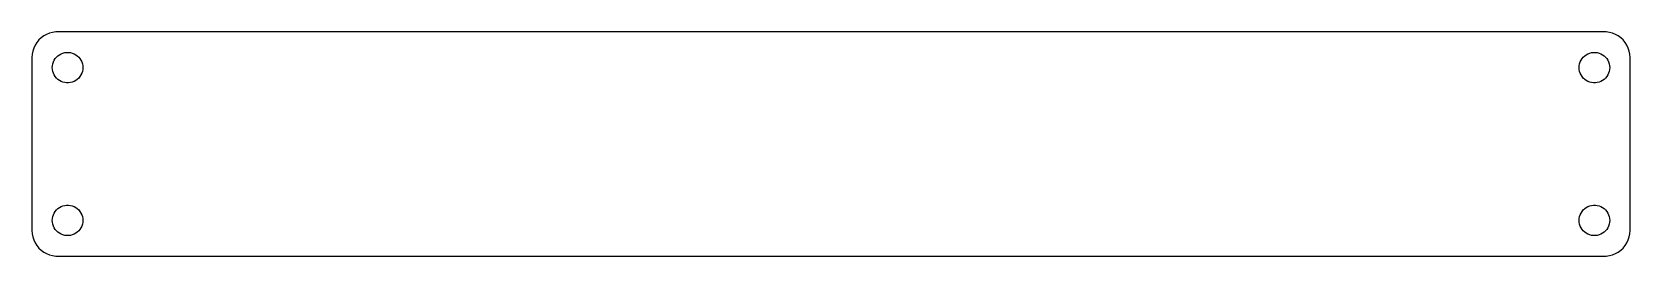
# Model space of a CAD drawing. Header units: metres. Extents: x -157 to 157, y -22 to 22.
import ezdxf

# ---------------------------------------------------------------- set-up
doc = ezdxf.new("R2010")
doc.units = ezdxf.units.M

msp = doc.modelspace()

# ---------------------------------------------------------------- linework, layer by layer
for p, q in [((-152.314, 21.9901), (-152.937, 21.9114)), ((152.314, 21.9901), (-152.314, 21.9901)), ((152.937, 21.9114), (152.314, 21.9901)), ((-156.649, 18.8406), (-156.843, 18.2434)), ((-156.382, 19.4088), (-156.649, 18.8406)), ((-156.045, 19.9389), (-156.382, 19.4088)), ((-155.645, 20.4227), (-156.045, 19.9389)), ((-155.187, 20.8526), (-155.645, 20.4227)), ((-154.679, 21.2216), (-155.187, 20.8526)), ((-154.129, 21.5241), (-154.679, 21.2216)), ((-153.545, 21.7553), (-154.129, 21.5241)), ((-152.937, 21.9114), (-153.545, 21.7553)), ((153.545, 21.7553), (152.937, 21.9114)), ((154.129, 21.5241), (153.545, 21.7553)), ((154.679, 21.2216), (154.129, 21.5241)), ((155.187, 20.8526), (154.679, 21.2216)), ((155.645, 20.4227), (155.187, 20.8526)), ((156.045, 19.9389), (155.645, 20.4227)), ((156.382, 19.4088), (156.045, 19.9389)), ((156.649, 18.8406), (156.382, 19.4088)), ((156.843, 18.2434), (156.649, 18.8406)), ((-156.961, 17.6267), (-157, 17)), ((-157, 17), (-157, -17)), ((-156.843, 18.2434), (-156.961, 17.6267)), ((-152.976, 15.376), (-152.906, 15.7461)), ((-152.906, 15.7461), (-152.789, 16.1044)), ((-152.789, 16.1044), (-152.629, 16.4453)), ((-152.629, 16.4453), (-152.427, 16.7634)), ((-152.427, 16.7634), (-152.187, 17.0536)), ((-152.187, 17.0536), (-151.912, 17.3115)), ((-151.912, 17.3115), (-151.607, 17.533)), ((-151.607, 17.533), (-151.277, 17.7145)), ((-151.277, 17.7145), (-150.927, 17.8532)), ((-150.927, 17.8532), (-150.562, 17.9469)), ((-150.562, 17.9469), (-150.188, 17.9941)), ((-150.188, 17.9941), (-149.812, 17.9941)), ((-149.812, 17.9941), (-149.438, 17.9469)), ((-149.438, 17.9469), (-149.073, 17.8532)), ((-149.073, 17.8532), (-148.723, 17.7145)), ((-148.723, 17.7145), (-148.393, 17.533)), ((-148.393, 17.533), (-148.088, 17.3115)), ((-148.088, 17.3115), (-147.813, 17.0536)), ((-147.813, 17.0536), (-147.573, 16.7634)), ((-147.573, 16.7634), (-147.371, 16.4453)), ((-147.371, 16.4453), (-147.211, 16.1044)), ((-147.211, 16.1044), (-147.094, 15.7461)), ((-147.094, 15.7461), (-147.024, 15.376)), ((147.024, 15.376), (147.094, 15.7461)), ((147.094, 15.7461), (147.211, 16.1044)), ((147.211, 16.1044), (147.371, 16.4453)), ((147.371, 16.4453), (147.573, 16.7634)), ((147.573, 16.7634), (147.813, 17.0536)), ((147.813, 17.0536), (148.088, 17.3115)), ((148.088, 17.3115), (148.393, 17.533)), ((148.393, 17.533), (148.723, 17.7145)), ((148.723, 17.7145), (149.073, 17.8532)), ((149.073, 17.8532), (149.438, 17.9469)), ((149.438, 17.9469), (149.812, 17.9941)), ((149.812, 17.9941), (150.188, 17.9941)), ((150.188, 17.9941), (150.562, 17.9469)), ((150.562, 17.9469), (150.927, 17.8532)), ((150.927, 17.8532), (151.277, 17.7145)), ((151.277, 17.7145), (151.607, 17.533)), ((151.607, 17.533), (151.912, 17.3115)), ((151.912, 17.3115), (152.187, 17.0536)), ((152.187, 17.0536), (152.427, 16.7634)), ((152.427, 16.7634), (152.629, 16.4453)), ((152.629, 16.4453), (152.789, 16.1044)), ((152.789, 16.1044), (152.906, 15.7461)), ((152.906, 15.7461), (152.976, 15.376)), ((156.961, 17.6267), (156.843, 18.2434)), ((157, 17), (156.961, 17.6267)), ((157, -17), (157, 17)), ((-153, 15), (-152.976, 15.376)), ((-152.976, 14.624), (-153, 15)), ((-152.906, 14.2539), (-152.976, 14.624)), ((-152.789, 13.8956), (-152.906, 14.2539)), ((-152.629, 13.5547), (-152.789, 13.8956)), ((-152.427, 13.2366), (-152.629, 13.5547)), ((-152.187, 12.9464), (-152.427, 13.2366)), ((-151.912, 12.6884), (-152.187, 12.9464)), ((-151.607, 12.467), (-151.912, 12.6884)), ((-148.088, 12.6884), (-148.393, 12.467)), ((-147.813, 12.9464), (-148.088, 12.6884)), ((-147.573, 13.2366), (-147.813, 12.9464)), ((-147.371, 13.5547), (-147.573, 13.2366)), ((-147.211, 13.8956), (-147.371, 13.5547)), ((-147.094, 14.2539), (-147.211, 13.8956)), ((-147.024, 14.624), (-147.094, 14.2539)), ((-147.024, 15.376), (-147, 15)), ((-147, 15), (-147.024, 14.624)), ((147, 15), (147.024, 15.376)), ((147.024, 14.624), (147, 15)), ((147.094, 14.2539), (147.024, 14.624)), ((147.211, 13.8956), (147.094, 14.2539)), ((147.371, 13.5547), (147.211, 13.8956)), ((147.573, 13.2366), (147.371, 13.5547)), ((147.813, 12.9464), (147.573, 13.2366)), ((148.088, 12.6884), (147.813, 12.9464)), ((148.393, 12.467), (148.088, 12.6884)), ((151.912, 12.6884), (151.607, 12.467)), ((152.187, 12.9464), (151.912, 12.6884)), ((152.427, 13.2366), (152.187, 12.9464)), ((152.629, 13.5547), (152.427, 13.2366)), ((152.789, 13.8956), (152.629, 13.5547)), ((152.906, 14.2539), (152.789, 13.8956)), ((152.976, 14.624), (152.906, 14.2539)), ((152.976, 15.376), (153, 15)), ((153, 15), (152.976, 14.624)), ((-151.277, 12.2855), (-151.607, 12.467)), ((-150.927, 12.1468), (-151.277, 12.2855)), ((-150.562, 12.0531), (-150.927, 12.1468)), ((-150.188, 12.0059), (-150.562, 12.0531)), ((-149.812, 12.0059), (-150.188, 12.0059)), ((-149.438, 12.0531), (-149.812, 12.0059)), ((-149.073, 12.1468), (-149.438, 12.0531)), ((-148.723, 12.2855), (-149.073, 12.1468)), ((-148.393, 12.467), (-148.723, 12.2855)), ((148.723, 12.2855), (148.393, 12.467)), ((149.073, 12.1468), (148.723, 12.2855)), ((149.438, 12.0531), (149.073, 12.1468)), ((149.812, 12.0059), (149.438, 12.0531)), ((150.188, 12.0059), (149.812, 12.0059)), ((150.562, 12.0531), (150.188, 12.0059)), ((150.927, 12.1468), (150.562, 12.0531)), ((151.277, 12.2855), (150.927, 12.1468)), ((151.607, 12.467), (151.277, 12.2855)), ((-151.912, -12.6884), (-151.607, -12.467)), ((-151.607, -12.467), (-151.277, -12.2855)), ((-151.277, -12.2855), (-150.927, -12.1468)), ((-150.927, -12.1468), (-150.562, -12.0531)), ((-150.562, -12.0531), (-150.188, -12.0059)), ((-150.188, -12.0059), (-149.812, -12.0059)), ((-149.812, -12.0059), (-149.438, -12.0531)), ((-149.438, -12.0531), (-149.073, -12.1468)), ((-149.073, -12.1468), (-148.723, -12.2855)), ((-148.723, -12.2855), (-148.393, -12.467)), ((-148.393, -12.467), (-148.088, -12.6884)), ((148.088, -12.6884), (148.393, -12.467)), ((148.393, -12.467), (148.723, -12.2855)), ((148.723, -12.2855), (149.073, -12.1468)), ((149.073, -12.1468), (149.438, -12.0531)), ((149.438, -12.0531), (149.812, -12.0059)), ((149.812, -12.0059), (150.188, -12.0059)), ((150.188, -12.0059), (150.562, -12.0531)), ((150.562, -12.0531), (150.927, -12.1468)), ((150.927, -12.1468), (151.277, -12.2855)), ((151.277, -12.2855), (151.607, -12.467)), ((151.607, -12.467), (151.912, -12.6884)), ((-153, -15), (-152.976, -14.624)), ((-152.976, -15.376), (-153, -15)), ((-152.976, -14.624), (-152.906, -14.2539)), ((-152.906, -15.7461), (-152.976, -15.376)), ((-152.906, -14.2539), (-152.789, -13.8956)), ((-152.789, -13.8956), (-152.629, -13.5547)), ((-152.629, -13.5547), (-152.427, -13.2366)), ((-152.427, -13.2366), (-152.187, -12.9464)), ((-152.187, -12.9464), (-151.912, -12.6884)), ((-148.088, -12.6884), (-147.813, -12.9464)), ((-147.813, -12.9464), (-147.573, -13.2366)), ((-147.573, -13.2366), (-147.371, -13.5547)), ((-147.371, -13.5547), (-147.211, -13.8956)), ((-147.211, -13.8956), (-147.094, -14.2539)), ((-147.094, -14.2539), (-147.024, -14.624)), ((-147.024, -15.376), (-147.094, -15.7461)), ((-147.024, -14.624), (-147, -15)), ((-147, -15), (-147.024, -15.376)), ((147, -15), (147.024, -14.624)), ((147.024, -15.376), (147, -15)), ((147.024, -14.624), (147.094, -14.2539)), ((147.094, -15.7461), (147.024, -15.376)), ((147.094, -14.2539), (147.211, -13.8956)), ((147.211, -13.8956), (147.371, -13.5547)), ((147.371, -13.5547), (147.573, -13.2366)), ((147.573, -13.2366), (147.813, -12.9464)), ((147.813, -12.9464), (148.088, -12.6884)), ((151.912, -12.6884), (152.187, -12.9464)), ((152.187, -12.9464), (152.427, -13.2366)), ((152.427, -13.2366), (152.629, -13.5547)), ((152.629, -13.5547), (152.789, -13.8956)), ((152.789, -13.8956), (152.906, -14.2539)), ((152.906, -14.2539), (152.976, -14.624)), ((152.976, -15.376), (152.906, -15.7461)), ((152.976, -14.624), (153, -15)), ((153, -15), (152.976, -15.376)), ((-157, -17), (-156.961, -17.6267)), ((-156.961, -17.6267), (-156.843, -18.2434)), ((-156.843, -18.2434), (-156.649, -18.8406)), ((-152.789, -16.1044), (-152.906, -15.7461)), ((-152.629, -16.4453), (-152.789, -16.1044)), ((-152.427, -16.7634), (-152.629, -16.4453)), ((-152.187, -17.0536), (-152.427, -16.7634)), ((-151.912, -17.3115), (-152.187, -17.0536)), ((-151.607, -17.533), (-151.912, -17.3115)), ((-151.277, -17.7145), (-151.607, -17.533)), ((-150.927, -17.8532), (-151.277, -17.7145)), ((-150.562, -17.9469), (-150.927, -17.8532)), ((-150.188, -17.9941), (-150.562, -17.9469)), ((-149.812, -17.9941), (-150.188, -17.9941)), ((-149.438, -17.9469), (-149.812, -17.9941)), ((-149.073, -17.8532), (-149.438, -17.9469)), ((-148.723, -17.7145), (-149.073, -17.8532)), ((-148.393, -17.533), (-148.723, -17.7145)), ((-148.088, -17.3115), (-148.393, -17.533)), ((-147.813, -17.0536), (-148.088, -17.3115)), ((-147.573, -16.7634), (-147.813, -17.0536)), ((-147.371, -16.4453), (-147.573, -16.7634)), ((-147.211, -16.1044), (-147.371, -16.4453)), ((-147.094, -15.7461), (-147.211, -16.1044)), ((147.211, -16.1044), (147.094, -15.7461)), ((147.371, -16.4453), (147.211, -16.1044)), ((147.573, -16.7634), (147.371, -16.4453)), ((147.813, -17.0536), (147.573, -16.7634)), ((148.088, -17.3115), (147.813, -17.0536)), ((148.393, -17.533), (148.088, -17.3115)), ((148.723, -17.7145), (148.393, -17.533)), ((149.073, -17.8532), (148.723, -17.7145)), ((149.438, -17.9469), (149.073, -17.8532)), ((149.812, -17.9941), (149.438, -17.9469)), ((150.188, -17.9941), (149.812, -17.9941)), ((150.562, -17.9469), (150.188, -17.9941)), ((150.927, -17.8532), (150.562, -17.9469)), ((151.277, -17.7145), (150.927, -17.8532)), ((151.607, -17.533), (151.277, -17.7145)), ((151.912, -17.3115), (151.607, -17.533)), ((152.187, -17.0536), (151.912, -17.3115)), ((152.427, -16.7634), (152.187, -17.0536)), ((152.629, -16.4453), (152.427, -16.7634)), ((152.789, -16.1044), (152.629, -16.4453)), ((152.906, -15.7461), (152.789, -16.1044)), ((156.649, -18.8406), (156.843, -18.2434)), ((156.843, -18.2434), (156.961, -17.6267)), ((156.961, -17.6267), (157, -17)), ((-156.649, -18.8406), (-156.382, -19.4088)), ((-156.382, -19.4088), (-156.045, -19.9389)), ((-156.045, -19.9389), (-155.645, -20.4227)), ((-155.645, -20.4227), (-155.187, -20.8526)), ((-155.187, -20.8526), (-154.679, -21.2216)), ((-154.679, -21.2216), (-154.129, -21.5241)), ((-154.129, -21.5241), (-153.545, -21.7553)), ((-153.545, -21.7553), (-152.937, -21.9114)), ((-152.937, -21.9114), (-152.314, -21.9901)), ((152.314, -21.9901), (152.937, -21.9114)), ((152.937, -21.9114), (153.545, -21.7553)), ((153.545, -21.7553), (154.129, -21.5241)), ((154.129, -21.5241), (154.679, -21.2216)), ((154.679, -21.2216), (155.187, -20.8526)), ((155.187, -20.8526), (155.645, -20.4227)), ((155.645, -20.4227), (156.045, -19.9389)), ((156.045, -19.9389), (156.382, -19.4088)), ((156.382, -19.4088), (156.649, -18.8406)), ((-152.314, -21.9901), (152.314, -21.9901))]:
    msp.add_line(p, q)

doc.saveas('drawing.dxf')
